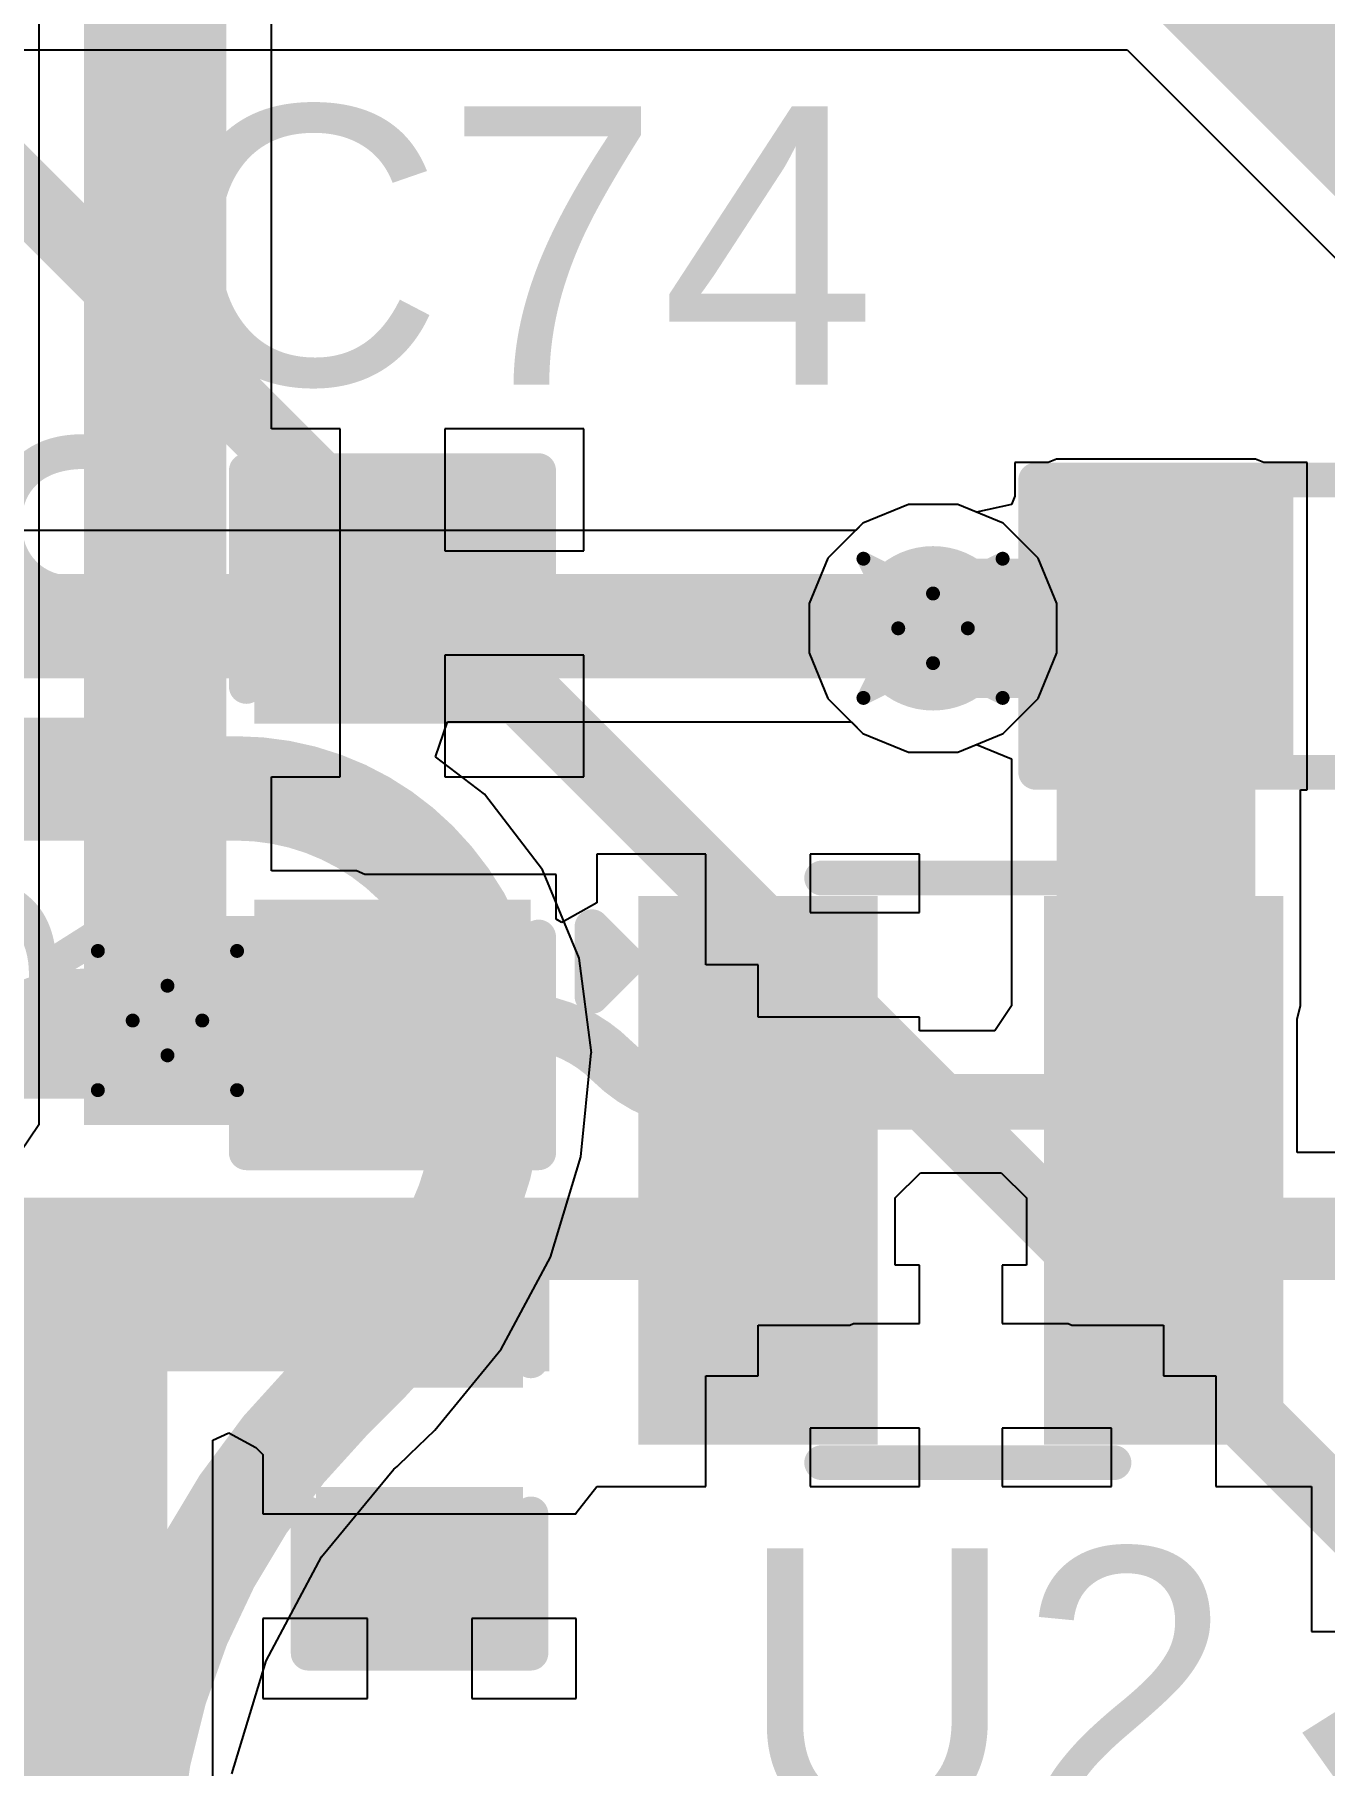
# Model space of a CAD drawing. Header units: millimetres. Extents: x -41 to 155, y -111 to 87.
# Drawn here: x 3.93 to 8.64, y -9.64 to -3.32 of the extents above; entities that cross this region are included whole.
import ezdxf

# ---------------------------------------------------------------- set-up
doc = ezdxf.new("R2010")
doc.units = ezdxf.units.MM
for name, color, linetype in [('BottomLayer', 5, 'Continuous'), ('DrillDrawing', 1, 'Continuous'), ('Mechanical1', 6, 'Continuous'), ('Mechanical2', 216, 'Continuous'), ('TopLayer', 1, 'Continuous'), ('TopOverlay', 2, 'Continuous'), ('TopPaste', 8, 'Continuous'), ('TopSolder', 216, 'Continuous'), ('ViaHoleLayer', 16, 'Continuous')]:
    doc.layers.add(name, color=color, linetype=linetype)
doc.styles.add('Arial', font='', dxfattribs={"height": 0.2})
doc.styles.get('Arial').set_extended_font_data('Arial')

# ---------------------------------------------------------------- blocks, each defined once
blk = doc.blocks.new('SOT_583_4')
at = {"layer": 'TopLayer'}
for points in [[(-1.07499912, 0.90000074), (-0.40499792, 0.90000074), (-0.40499792, 0.6000013399999999), (-1.07499912, 0.6000013399999999)], [(0.40499792, 0.90000074), (1.07499912, 0.90000074), (1.07499912, 0.6000013399999999), (0.40499792, 0.6000013399999999)], [(-1.07499912, 0.40000174), (-0.40499792, 0.40000174), (-0.40499792, 0.10000234), (-1.07499912, 0.10000234)], [(0.40500046, 0.40000174), (1.07500166, 0.40000174), (1.07500166, 0.10000234), (0.40500046, 0.10000234)], [(-1.07499912, -0.0999998), (-0.40499792, -0.0999998), (-0.40499792, -0.3999992), (-1.07499912, -0.3999992)], [(0.40499538, -0.09999725999999999), (1.07499658, -0.09999725999999999), (1.07499658, -0.3999966599999999), (0.40499538, -0.3999966599999999)], [(-1.07499912, -0.5999987999999999), (-0.40499792, -0.5999987999999999), (-0.40499792, -0.8999982), (-1.07499912, -0.8999982)], [(0.40499792, -0.6000013399999999), (1.07499912, -0.6000013399999999), (1.07499912, -0.90000074), (0.40499792, -0.90000074)]]:
    blk.add_hatch(color=1, dxfattribs=at).paths.add_polyline_path(points)
at = {"layer": 'TopPaste'}
for points in [[(-1.07499912, 0.90000074), (-0.40499792, 0.90000074), (-0.40499792, 0.6000013399999999), (-1.07499912, 0.6000013399999999)], [(0.40499792, 0.90000074), (1.07499912, 0.90000074), (1.07499912, 0.6000013399999999), (0.40499792, 0.6000013399999999)], [(-1.07499912, 0.40000174), (-0.40499792, 0.40000174), (-0.40499792, 0.10000234), (-1.07499912, 0.10000234)], [(0.40500046, 0.40000174), (1.07500166, 0.40000174), (1.07500166, 0.10000234), (0.40500046, 0.10000234)], [(-1.07499912, -0.0999998), (-0.40499792, -0.0999998), (-0.40499792, -0.3999992), (-1.07499912, -0.3999992)], [(0.40499538, -0.09999725999999999), (1.07499658, -0.09999725999999999), (1.07499658, -0.3999966599999999), (0.40499538, -0.3999966599999999)], [(-1.07499912, -0.5999987999999999), (-0.40499792, -0.5999987999999999), (-0.40499792, -0.8999982), (-1.07499912, -0.8999982)], [(0.40499792, -0.6000013399999999), (1.07499912, -0.6000013399999999), (1.07499912, -0.90000074), (0.40499792, -0.90000074)]]:
    blk.add_hatch(color=8, dxfattribs=at).paths.add_polyline_path(points)
at = {"layer": 'TopSolder'}
for points in [[(-1.17659912, 1.00160074), (-0.30339792, 1.00160074), (-0.30339792, 0.49840134), (-1.17659912, 0.49840134)], [(0.30339792, 1.00160074), (1.17659912, 1.00160074), (1.17659912, 0.49840134), (0.30339792, 0.49840134)], [(-1.17659912, 0.50160174), (-0.30339792, 0.50160174), (-0.30339792, -0.00159766), (-1.17659912, -0.00159766)], [(0.30340046, 0.50160174), (1.17660166, 0.50160174), (1.17660166, -0.00159766), (0.30340046, -0.00159766)], [(-1.17659912, 0.0016002), (-0.30339792, 0.0016002), (-0.30339792, -0.5015992), (-1.17659912, -0.5015992)], [(0.30339538, 0.00160274), (1.17659658, 0.00160274), (1.17659658, -0.5015966599999999), (0.30339538, -0.5015966599999999)], [(-1.17659912, -0.4983988), (-0.30339792, -0.4983988), (-0.30339792, -1.0015982), (-1.17659912, -1.0015982)], [(0.30339792, -0.49840134), (1.17659912, -0.49840134), (1.17659912, -1.00160074), (0.30339792, -1.00160074)]]:
    blk.add_hatch(color=216, dxfattribs=at).paths.add_polyline_path(points)
at = {"layer": 'TopOverlay', "const_width": 0.127}
for points in [[(-0.508, 1.06679746), (0.5588, 1.0668)], [(-1.3462, 0.635), (-1.34619746, 0.88899746)], [(-1.34619746, 0.88899746), (-1.2192, 0.7619999999999999)], [(-1.3462, 0.635), (-1.2192, 0.7619999999999999)], [(-0.50799746, -1.0668), (0.5588, -1.0668)]]:
    blk.add_lwpolyline(points, dxfattribs=at)
at = {"layer": 'TopOverlay', "const_width": 0.0635}
for points in [[(-0.5397500000000001, 1.06679746, 1), (-0.47625, 1.06679746, 1)], [(0.52705, 1.0668, 1), (0.5905499999999999, 1.0668, 1)], [(-1.37794746, 0.88899746, 1), (-1.31444746, 0.88899746, 1)], [(-1.37794746, 0.88899746, 1), (-1.31444746, 0.88899746, 1)], [(-1.25095, 0.7619999999999999, 1), (-1.18745, 0.7619999999999999, 1)], [(-1.25095, 0.7619999999999999, 1), (-1.18745, 0.7619999999999999, 1)], [(-1.37795, 0.635, 1), (-1.31445, 0.635, 1)], [(-1.37795, 0.635, 1), (-1.31445, 0.635, 1)], [(-0.53974746, -1.0668, 1), (-0.47624746, -1.0668, 1)], [(0.52705, -1.0668, 1), (0.5905499999999999, -1.0668, 1)]]:
    blk.add_lwpolyline(points, format="xyb", close=True, dxfattribs=at)
blk = doc.blocks.new('R___0603_47')
at = {"layer": 'TopLayer'}
for points in [[(-0.38100254, 0.44449746), (-0.38100254, -0.44450254), (-1.14300254, -0.44450254), (-1.14300254, 0.44449746)], [(1.14300254, 0.44450254), (1.14300254, -0.44449746), (0.38100254, -0.44449746), (0.38100254, 0.44450254)]]:
    blk.add_hatch(color=1, dxfattribs=at).paths.add_polyline_path(points)
at = {"layer": 'TopPaste'}
for points in [[(-0.38100254, 0.44449746), (-0.38100254, -0.44450254), (-1.14300254, -0.44450254), (-1.14300254, 0.44449746)], [(1.14300254, 0.44450254), (1.14300254, -0.44449746), (0.38100254, -0.44449746), (0.38100254, 0.44450254)]]:
    blk.add_hatch(color=8, dxfattribs=at).paths.add_polyline_path(points)
at = {"layer": 'TopSolder'}
for points in [[(-0.27940254, 0.5460974599999999), (-0.27940254, -0.54610254), (-1.24460254, -0.54610254), (-1.24460254, 0.5460974599999999)], [(1.24460254, 0.54610254), (1.24460254, -0.5460974599999999), (0.27940254, -0.5460974599999999), (0.27940254, 0.54610254)]]:
    blk.add_hatch(color=216, dxfattribs=at).paths.add_polyline_path(points)
at = {"layer": 'TopOverlay', "const_width": 0.127}
for points in [[(-1.21919746, -0.5334), (-1.2192, 0.5334)], [(1.21919746, 0.5334), (-1.2192, 0.5334)], [(1.2192, -0.5334), (1.21919746, 0.5334)], [(1.2192, -0.5334), (-1.21919746, -0.5334)]]:
    blk.add_lwpolyline(points, dxfattribs=at)
at = {"layer": 'TopOverlay', "const_width": 0.0635}
for points in [[(-1.25095, 0.5334, 1), (-1.18745, 0.5334, 1)], [(-1.25095, 0.5334, 1), (-1.18745, 0.5334, 1)], [(1.18744746, 0.5334, 1), (1.25094746, 0.5334, 1)], [(1.18744746, 0.5334, 1), (1.25094746, 0.5334, 1)], [(-1.25094746, -0.5334, 1), (-1.18744746, -0.5334, 1)], [(-1.25094746, -0.5334, 1), (-1.18744746, -0.5334, 1)], [(1.18745, -0.5334, 1), (1.25095, -0.5334, 1)], [(1.18745, -0.5334, 1), (1.25095, -0.5334, 1)]]:
    blk.add_lwpolyline(points, format="xyb", close=True, dxfattribs=at)
blk = doc.blocks.new('C___0603_103')
at = {"layer": 'TopLayer'}
for points in [[(-0.38100254, 0.44449746), (-0.38100254, -0.44450254), (-1.14300254, -0.44450254), (-1.14300254, 0.44449746)], [(1.14300254, 0.44450254), (1.14300254, -0.44449746), (0.38100254, -0.44449746), (0.38100254, 0.44450254)]]:
    blk.add_hatch(color=1, dxfattribs=at).paths.add_polyline_path(points)
at = {"layer": 'TopPaste'}
for points in [[(-0.38100254, 0.44449746), (-0.38100254, -0.44450254), (-1.14300254, -0.44450254), (-1.14300254, 0.44449746)], [(1.14300254, 0.44450254), (1.14300254, -0.44449746), (0.38100254, -0.44449746), (0.38100254, 0.44450254)]]:
    blk.add_hatch(color=8, dxfattribs=at).paths.add_polyline_path(points)
at = {"layer": 'TopSolder'}
for points in [[(-0.32100266, 0.50449734), (-0.32100266, -0.50450242), (-1.20300242, -0.50450242), (-1.20300242, 0.50449734)], [(1.20300242, 0.50450242), (1.20300242, -0.50449734), (0.32100266, -0.50449734), (0.32100266, 0.50450242)]]:
    blk.add_hatch(color=216, dxfattribs=at).paths.add_polyline_path(points)
at = {"layer": 'TopOverlay', "const_width": 0.127}
for points in [[(-1.2446, -0.53340254), (-1.24459746, 0.5334)], [(-0.4571974599999999, 0.5334), (-1.24459746, 0.5334)], [(0.4571999999999999, 0.5334), (1.2446, 0.53340254)], [(1.24459746, -0.5334), (1.2446, 0.53340254)], [(-1.2446, -0.53340254), (-0.4571999999999999, -0.5334)], [(1.24459746, -0.5334), (0.4571974599999999, -0.5334)]]:
    blk.add_lwpolyline(points, dxfattribs=at)
at = {"layer": 'TopOverlay', "const_width": 0.0635}
for points in [[(-1.27634746, 0.5334, 1), (-1.21284746, 0.5334, 1)], [(-1.27634746, 0.5334, 1), (-1.21284746, 0.5334, 1)], [(-0.48894746, 0.5334, 1), (-0.42544746, 0.5334, 1)], [(0.42545, 0.5334, 1), (0.4889499999999999, 0.5334, 1)], [(1.21285, 0.53340254, 1), (1.27635, 0.53340254, 1)], [(1.21285, 0.53340254, 1), (1.27635, 0.53340254, 1)], [(-1.27635, -0.53340254, 1), (-1.21285, -0.53340254, 1)], [(-1.27635, -0.53340254, 1), (-1.21285, -0.53340254, 1)], [(-0.4889499999999999, -0.5334, 1), (-0.42545, -0.5334, 1)], [(0.42544746, -0.5334, 1), (0.48894746, -0.5334, 1)], [(1.21284746, -0.5334, 1), (1.27634746, -0.5334, 1)], [(1.21284746, -0.5334, 1), (1.27634746, -0.5334, 1)]]:
    blk.add_lwpolyline(points, format="xyb", close=True, dxfattribs=at)
blk = doc.blocks.new('C___0402_111')
at = {"layer": 'TopLayer'}
for points in [[(-0.6985, -0.31749746), (-0.6985, 0.31750254), (-0.2412999999999999, 0.31750254), (-0.2413, -0.31749746)], [(0.2412999999999999, -0.31750254), (0.2413, 0.31749746), (0.6985, 0.31749746), (0.6985, -0.31750254)]]:
    blk.add_hatch(color=1, dxfattribs=at).paths.add_polyline_path(points)
at = {"layer": 'TopPaste'}
for points in [[(-0.6985, -0.31749746), (-0.6985, 0.31750254), (-0.2412999999999999, 0.31750254), (-0.2413, -0.31749746)], [(0.2412999999999999, -0.31750254), (0.2413, 0.31749746), (0.6985, 0.31749746), (0.6985, -0.31750254)]]:
    blk.add_hatch(color=8, dxfattribs=at).paths.add_polyline_path(points)
at = {"layer": 'TopSolder'}
for points in [[(-0.7584998799999999, -0.37749734), (-0.7584998799999999, 0.37750242), (-0.18130012, 0.37750242), (-0.18130012, -0.37749734)], [(0.18130012, -0.37750242), (0.18130012, 0.37749734), (0.7584998799999999, 0.37749734), (0.7584998799999999, -0.37750242)]]:
    blk.add_hatch(color=216, dxfattribs=at).paths.add_polyline_path(points)
at = {"layer": 'TopOverlay', "const_width": 0.127}
for points in [[(-0.7874, 0.4064), (-0.2794, 0.4064)], [(-0.7874, 0.4064), (-0.7874, -0.4064)], [(0.2794, 0.4064), (0.7874, 0.4064)], [(0.7874, 0.4064), (0.7874, -0.4064)], [(-0.7874, -0.4064), (-0.2794, -0.4064)], [(0.2794, -0.4064), (0.7874, -0.4064)]]:
    blk.add_lwpolyline(points, dxfattribs=at)
at = {"layer": 'TopOverlay', "const_width": 0.0635}
for points in [[(-0.8191499999999999, 0.4064, 1), (-0.7556499999999999, 0.4064, 1)], [(-0.8191499999999999, 0.4064, 1), (-0.7556499999999999, 0.4064, 1)], [(-0.31115, 0.4064, 1), (-0.24765, 0.4064, 1)], [(0.24765, 0.4064, 1), (0.31115, 0.4064, 1)], [(0.7556499999999999, 0.4064, 1), (0.8191499999999999, 0.4064, 1)], [(0.7556499999999999, 0.4064, 1), (0.8191499999999999, 0.4064, 1)], [(-0.8191499999999999, -0.4064, 1), (-0.7556499999999999, -0.4064, 1)], [(-0.8191499999999999, -0.4064, 1), (-0.7556499999999999, -0.4064, 1)], [(-0.31115, -0.4064, 1), (-0.24765, -0.4064, 1)], [(0.24765, -0.4064, 1), (0.31115, -0.4064, 1)], [(0.7556499999999999, -0.4064, 1), (0.8191499999999999, -0.4064, 1)], [(0.7556499999999999, -0.4064, 1), (0.8191499999999999, -0.4064, 1)]]:
    blk.add_lwpolyline(points, format="xyb", close=True, dxfattribs=at)

msp = doc.modelspace()

# ---------------------------------------------------------------- hatches: boundary and pattern name
at = {"layer": 'BottomLayer'}
h = msp.add_hatch(color=5, dxfattribs=at)
edge = h.paths.add_edge_path()
edge.add_arc((7.213599999999999, -5.4864), 0.2999994, 0, 360)
h = msp.add_hatch(color=5, dxfattribs=at)
edge = h.paths.add_edge_path()
edge.add_arc((4.419599999999999, -6.917738259999999), 0.2999994, 0, 360)
at = {"layer": 'TopLayer'}
for points in [[(4.1148, -7.298738259999999), (4.63460592, -7.298738259999999), (4.63460592, -0.44640246), (4.1148, -0.44640246)], [(7.664508419999999, -6.864431280000001), (8.39019658, -6.864431280000001), (8.39019658, -5.03400568), (7.664508419999999, -5.03400568)], [(4.1148, -7.298738259999999), (5.10922016, -7.298738259999999), (5.10922016, -6.53673826), (4.1148, -6.53673826)], [(3.61871768, -10.3886), (4.419599999999999, -10.3886), (4.419599999999999, -7.564434959999999), (3.61871768, -7.564434959999999)], [(3.909263199999999, -8.19759854), (5.81330816, -8.19759854), (5.81330816, -7.564432419999999), (3.909263199999999, -7.564432419999999)], [(5.022148959999999, -7.864431819999999), (6.910202079999999, -7.864431819999999), (6.910202079999999, -7.564432419999999), (5.022148959999999, -7.564432419999999)], [(7.72019538, -7.86442928), (9.483844379999999, -7.86442928), (9.483844379999999, -7.56442988), (7.72019538, -7.56442988)]]:
    msp.add_hatch(color=1, dxfattribs=at).paths.add_polyline_path(points)
h = msp.add_hatch(color=1, dxfattribs=at)
edge = h.paths.add_edge_path()
edge.add_arc((7.213599999999999, -5.4864), 0.2999994, 0, 360)
h = msp.add_hatch(color=1, dxfattribs=at)
edge = h.paths.add_edge_path()
edge.add_arc((4.419599999999999, -6.917738259999999), 0.2999994, 0, 360)
at = {"layer": 'ViaHoleLayer'}
h = msp.add_hatch(color=16, dxfattribs=at)
edge = h.paths.add_edge_path()
edge.add_arc((7.213599999999999, -5.4864), 0.1499997, 0, 360)
h = msp.add_hatch(color=16, dxfattribs=at)
edge = h.paths.add_edge_path()
edge.add_arc((4.419599999999999, -6.917738259999999), 0.1499997, 0, 360)

# ---------------------------------------------------------------- linework, layer by layer
at = {"layer": 'BottomLayer'}
for p, q in [((0.0829945, -3.37565492), (7.92184598, -3.37565492)), ((7.92184598, -3.37565492), (9.007932199999999, -4.4617386)), ((7.12361288, -5.0340006), (6.95733686, -5.10287524)), ((7.30358712, -5.0340006), (7.12361288, -5.0340006)), ((7.469863139999999, -5.10287524), (7.30358712, -5.0340006)), ((6.95733686, -5.10287524), (6.931327259999999, -5.12888484)), ((7.59712476, -5.23013686), (7.469863139999999, -5.10287524)), ((6.931327259999999, -5.12888484), (1.00080572, -5.12888484)), ((7.6659994, -5.39641288), (7.59712476, -5.23013686)), ((7.6659994, -5.57638712), (7.6659994, -5.39641288)), ((7.59712476, -5.742663139999999), (7.6659994, -5.57638712)), ((7.469863139999999, -5.86992476), (7.59712476, -5.742663139999999)), ((5.39809944, -5.95512144), (5.441210859999999, -5.828121439999999)), ((5.441210859999999, -5.828121439999999), (6.915533539999999, -5.828121439999999)), ((6.915533539999999, -5.828121439999999), (6.95733686, -5.86992476)), ((6.95733686, -5.86992476), (7.12361288, -5.9387994)), ((7.30358712, -5.9387994), (7.469863139999999, -5.86992476)), ((5.576244879999999, -6.09181916), (5.39809944, -5.95512144)), ((7.12361288, -5.9387994), (7.30358712, -5.9387994)), ((5.57657762, -6.091486419999999), (5.576244879999999, -6.09181916)), ((5.788807319999999, -6.368069559999999), (5.57657762, -6.091486419999999)), ((5.92222082, -6.6901568), (5.788807319999999, -6.368069559999999)), ((5.967724919999999, -7.0358), (5.92222082, -6.6901568)), ((5.928268559999999, -7.41556556), (5.9656726, -7.0358)), ((5.9656726, -7.0358), (5.967724919999999, -7.0358)), ((5.817494079999999, -7.78073882), (5.928268559999999, -7.41556556)), ((5.637608739999999, -8.11728374), (5.817494079999999, -7.78073882)), ((5.39552134, -8.412266639999999), (5.637608739999999, -8.11728374)), ((5.303840039999999, -8.50019382), (5.39552388, -8.41226918)), ((5.39552388, -8.41226918), (5.39552134, -8.412266639999999)), ((5.25836642, -8.54566998), (5.303840039999999, -8.50019382)), ((4.982149039999999, -8.87504448), (5.2452905, -8.55440758)), ((5.2452905, -8.55440758), (5.25836642, -8.54566998)), ((4.779312259999999, -9.25452556), (4.982149039999999, -8.87504448)), ((4.65440776, -9.6662875), (4.779312259999999, -9.25452556))]:
    msp.add_line(p, q, dxfattribs=at)
for points, const_width in [([(8.25081408, -2.58146042), (9.5695135, -3.90015984)], 1.27), ([(1.00080572, -5.47850314), (7.205703140000001, -5.47850314)], 0.3809999999999999), ([(7.205703140000001, -5.47850314), (7.213599999999999, -5.4864)], 0.3809999999999999), ([(3.58500934, -6.0706), (4.67073742, -6.0706)], 0.3809999999999999), ([(4.13694118, -6.917738259999999), (4.419599999999999, -6.917738259999999)], 0.3809999999999999), ([(5.01114822, -8.29845178), (5.146426079999999, -8.16317392)], 0.3809999999999999)]:
    msp.add_lwpolyline(points, dxfattribs=dict(at, const_width=const_width))
at = {"layer": 'BottomLayer', "const_width": 0.1905}
for points in [[(7.11045314, -5.47850314, 1), (7.30095314, -5.47850314, 1)], [(7.11045314, -5.47850314, 1), (7.30095314, -5.47850314, 1)], [(7.11835, -5.4864, 1), (7.30885, -5.4864, 1)], [(4.57548742, -6.0706, 1), (4.76598742, -6.0706, 1)], [(4.57548742, -6.0706, 1), (4.76598742, -6.0706, 1)], [(5.230782019999999, -6.34203202, 1), (5.42128202, -6.34203202, 1)], [(5.230782019999999, -6.34203202, 1), (5.42128202, -6.34203202, 1)], [(4.04169118, -6.917738259999999, 1), (4.23219118, -6.917738259999999, 1)], [(4.04169118, -6.917738259999999, 1), (4.23219118, -6.917738259999999, 1)], [(4.32435, -6.917738259999999, 1), (4.514849999999999, -6.917738259999999, 1)], [(5.518149999999999, -7.0358, 1), (5.70865, -7.0358, 1)], [(5.518149999999999, -7.0358, 1), (5.70865, -7.0358, 1)], [(5.051176079999999, -8.16317392, 1), (5.24167608, -8.16317392, 1)], [(5.051176079999999, -8.16317392, 1), (5.24167608, -8.16317392, 1)], [(4.91589822, -8.29845178, 1), (5.10639822, -8.29845178, 1)], [(4.91589822, -8.29845178, 1), (5.10639822, -8.29845178, 1)]]:
    msp.add_lwpolyline(points, format="xyb", close=True, dxfattribs=at)
at = {"layer": 'BottomLayer', "const_width": 0.3809999999999999}
for points in [[(4.67073742, -6.0706, -0.198912367379658), (5.32603202, -6.34203202)], [(5.32603202, -6.34203202, -0.198912367379658), (5.6134, -7.0358)], [(3.73247412, -7.08527412, -0.198912367379658), (4.13694118, -6.917738259999999)], [(5.6134, -7.0358, -0.198912367379658), (5.146426079999999, -8.16317392)], [(4.2672, -10.09450356, -0.198912367379658), (5.01114822, -8.29845178)]]:
    msp.add_lwpolyline(points, format="xyb", dxfattribs=at)
at = {"layer": 'DrillDrawing', "const_width": 0.0508}
for points in [[(6.9596, -5.232399999999999), (7.213599999999999, -5.3594)], [(6.9596, -5.232399999999999), (7.086600000000001, -5.4864)], [(7.213599999999999, -5.3594), (7.467599999999999, -5.232399999999999)], [(7.340599999999999, -5.4864), (7.467599999999999, -5.232399999999999)], [(6.9596, -5.7404), (7.086600000000001, -5.4864)], [(7.340599999999999, -5.4864), (7.467599999999999, -5.7404)], [(6.9596, -5.7404), (7.213599999999999, -5.6134)], [(7.213599999999999, -5.6134), (7.467599999999999, -5.7404)], [(4.1656, -6.663738260000001), (4.419599999999999, -6.790738259999999)], [(4.1656, -6.663738260000001), (4.2926, -6.917738259999999)], [(4.419599999999999, -6.790738259999999), (4.6736, -6.663738260000001)], [(4.5466, -6.917738259999999), (4.6736, -6.663738260000001)], [(4.1656, -7.17173826), (4.2926, -6.917738259999999)], [(4.5466, -6.917738259999999), (4.6736, -7.17173826)], [(4.1656, -7.17173826), (4.419599999999999, -7.044738259999999)], [(4.419599999999999, -7.044738259999999), (4.6736, -7.17173826)]]:
    msp.add_lwpolyline(points, dxfattribs=at)
at = {"layer": 'DrillDrawing', "const_width": 0.0254}
for points in [[(6.9469, -5.232399999999999, 1), (6.9723, -5.232399999999999, 1)], [(6.9469, -5.232399999999999, 1), (6.9723, -5.232399999999999, 1)], [(7.454899999999999, -5.232399999999999, 1), (7.480299999999999, -5.232399999999999, 1)], [(7.454899999999999, -5.232399999999999, 1), (7.480299999999999, -5.232399999999999, 1)], [(7.200899999999999, -5.3594, 1), (7.226299999999999, -5.3594, 1)], [(7.200899999999999, -5.3594, 1), (7.226299999999999, -5.3594, 1)], [(7.0739, -5.4864, 1), (7.0993, -5.4864, 1)], [(7.0739, -5.4864, 1), (7.0993, -5.4864, 1)], [(7.327899999999999, -5.4864, 1), (7.353299999999999, -5.4864, 1)], [(7.327899999999999, -5.4864, 1), (7.353299999999999, -5.4864, 1)], [(7.200899999999999, -5.6134, 1), (7.226299999999999, -5.6134, 1)], [(7.200899999999999, -5.6134, 1), (7.226299999999999, -5.6134, 1)], [(6.9469, -5.7404, 1), (6.9723, -5.7404, 1)], [(6.9469, -5.7404, 1), (6.9723, -5.7404, 1)], [(7.454899999999999, -5.7404, 1), (7.480299999999999, -5.7404, 1)], [(7.454899999999999, -5.7404, 1), (7.480299999999999, -5.7404, 1)], [(4.1529, -6.663738260000001, 1), (4.1783, -6.663738260000001, 1)], [(4.1529, -6.663738260000001, 1), (4.1783, -6.663738260000001, 1)], [(4.6609, -6.663738260000001, 1), (4.686299999999999, -6.663738260000001, 1)], [(4.6609, -6.663738260000001, 1), (4.686299999999999, -6.663738260000001, 1)], [(4.406899999999999, -6.790738259999999, 1), (4.4323, -6.790738259999999, 1)], [(4.406899999999999, -6.790738259999999, 1), (4.4323, -6.790738259999999, 1)], [(4.2799, -6.917738259999999, 1), (4.3053, -6.917738259999999, 1)], [(4.2799, -6.917738259999999, 1), (4.3053, -6.917738259999999, 1)], [(4.533899999999999, -6.917738259999999, 1), (4.559299999999999, -6.917738259999999, 1)], [(4.533899999999999, -6.917738259999999, 1), (4.559299999999999, -6.917738259999999, 1)], [(4.406899999999999, -7.044738259999999, 1), (4.4323, -7.044738259999999, 1)], [(4.406899999999999, -7.044738259999999, 1), (4.4323, -7.044738259999999, 1)], [(4.1529, -7.17173826, 1), (4.1783, -7.17173826, 1)], [(4.1529, -7.17173826, 1), (4.1783, -7.17173826, 1)], [(4.6609, -7.17173826, 1), (4.686299999999999, -7.17173826, 1)], [(4.6609, -7.17173826, 1), (4.686299999999999, -7.17173826, 1)]]:
    msp.add_lwpolyline(points, format="xyb", close=True, dxfattribs=at)
at = {"layer": 'Mechanical1', "const_width": 0.254}
msp.add_lwpolyline([(-26.73261862, 19.82835506, -3.064050539179198), (-27.01640773999999, -19.42715952)], format="xyb", dxfattribs=at)
for points in [[(-0.00720344, 0.00636778), (14.59779656, -35.14139276)], [(0, 0), (27.4574, -27.4574)]]:
    msp.add_lwpolyline(points, dxfattribs=at)
at = {"layer": 'Mechanical2', "const_width": 0.254}
msp.add_lwpolyline([(-27.77328456, 19.43499542, -3.216015777354795), (-28.0670254, -19.00832622)], format="xyb", dxfattribs=at)
at = {"layer": 'TopLayer'}
for p, q in [((3.94984224, -2.95180004), (3.94984224, -6.53673826)), ((4.799563679999999, -4.75873318), (4.799563679999999, -3.241037459999999)), ((5.0502566, -4.75873318), (4.799563679999999, -4.75873318)), ((5.0502566, -5.39373318), (5.0502566, -4.75873318)), ((5.93924644, -4.75873318), (5.431256599999999, -4.75873318)), ((5.431256599999999, -4.75873318), (5.431256599999999, -5.20323318)), ((5.93924644, -5.20323318), (5.93924644, -4.75873318)), ((7.63419098, -4.88160568), (7.512108420000001, -4.88160568)), ((7.512108420000001, -4.88160568), (7.512108420000001, -5.00368824)), ((7.664508419999999, -4.86904792), (7.63419098, -4.88160568)), ((8.39019912, -4.86904792), (7.664508419999999, -4.86904792)), ((8.42051656, -4.88160568), (8.39019912, -4.86904792)), ((8.57890842, -4.88160568), (8.42051656, -4.88160568)), ((8.57890842, -6.075405679999999), (8.57890842, -4.88160568)), ((7.12361288, -5.0340006), (6.95733686, -5.10287524)), ((7.30358712, -5.0340006), (7.12361288, -5.0340006)), ((7.37255066, -5.06256544), (7.30358712, -5.0340006)), ((7.49955066, -5.03400314), (7.37255066, -5.06256544)), ((7.512108420000001, -5.00368824), (7.49955066, -5.03400314)), ((6.95733686, -5.10287524), (6.830075239999999, -5.23013686)), ((5.431256599999999, -5.20323318), (5.93924644, -5.20323318)), ((6.830075239999999, -5.23013686), (6.7612006, -5.39641288)), ((5.0502566, -6.02873318), (5.0502566, -5.39373318)), ((6.7612006, -5.39641288), (6.7612006, -5.57638712)), ((5.93924644, -5.58423318), (5.431256599999999, -5.58423318)), ((5.431256599999999, -5.58423318), (5.431256599999999, -6.02873318)), ((5.93924644, -6.02873318), (5.93924644, -5.58423318)), ((6.7612006, -5.57638712), (6.830075239999999, -5.742663139999999)), ((6.830075239999999, -5.742663139999999), (6.95733686, -5.86992476)), ((6.95733686, -5.86992476), (7.12361288, -5.9387994)), ((7.30358712, -5.9387994), (7.37255066, -5.910234559999999)), ((7.37255066, -5.910234559999999), (7.49955066, -5.962561099999999)), ((7.12361288, -5.9387994), (7.30358712, -5.9387994)), ((7.49955066, -5.962561099999999), (7.49955066, -6.86442874)), ((4.799563679999999, -6.3717805), (4.799563679999999, -6.02873318)), ((4.799563679999999, -6.02873318), (5.0502566, -6.02873318)), ((5.431256599999999, -6.02873318), (5.93924644, -6.02873318)), ((8.555156879999998, -6.786044339999999), (8.555156879999998, -6.075405679999999)), ((8.555156879999998, -6.075405679999999), (8.57890842, -6.075405679999999)), ((6.384701479999999, -6.310431879999999), (5.98620088, -6.310431879999999)), ((5.98620088, -6.310431879999999), (5.98620088, -6.488112499999999)), ((6.384701479999999, -6.71443158), (6.384701479999999, -6.310431879999999)), ((7.16420208, -6.310431879999999), (6.76570148, -6.310431879999999)), ((6.76570148, -6.310431879999999), (6.76570148, -6.52393158)), ((7.16420208, -6.52393158), (7.16420208, -6.310431879999999)), ((5.10922016, -6.3717805), (4.799563679999999, -6.3717805)), ((5.1395376, -6.38433826), (5.10922016, -6.3717805)), ((5.83765152, -6.38433826), (5.1395376, -6.38433826)), ((5.83765152, -6.5472945), (5.83765152, -6.38433826)), ((5.98620088, -6.488112499999999), (5.85920088, -6.560172300000001)), ((3.94984224, -6.53673826), (3.94984224, -7.298735719999999)), ((5.85920088, -6.560172300000001), (5.83765152, -6.5472945)), ((6.76570148, -6.52393158), (7.16420208, -6.52393158)), ((6.57520148, -6.71443158), (6.384701479999999, -6.71443158)), ((6.57520148, -6.90493158), (6.57520148, -6.71443158)), ((8.555159419999999, -6.86442874), (8.555156879999998, -6.786044339999999)), ((7.49955066, -6.86442874), (7.438730359999999, -6.95545472)), ((8.5426042, -6.91203342), (8.555159419999999, -6.86442874)), ((7.16420208, -6.90493158), (6.57520148, -6.90493158)), ((7.16420208, -6.95545472), (7.16420208, -6.90493158)), ((8.542601659999999, -6.91203596), (8.5426042, -6.91203342)), ((8.542601659999999, -7.39947212), (8.542601659999999, -6.91203596)), ((7.438730359999999, -6.95545472), (7.16420208, -6.95545472)), ((3.94984224, -7.298735719999999), (3.88253224, -7.39947466)), ((8.68388662, -7.39947212), (8.542601659999999, -7.39947212)), ((7.07515984, -7.564434959999999), (7.167826659999999, -7.47340644)), ((7.167826659999999, -7.47340644), (7.462568259999999, -7.47340644)), ((7.462568259999999, -7.47340644), (7.55523762, -7.564432419999999)), ((7.07515984, -7.810431419999999), (7.07515984, -7.564434959999999)), ((7.55523762, -7.564432419999999), (7.55523762, -7.810433959999999)), ((7.16420208, -7.810431419999999), (7.07515984, -7.810431419999999)), ((7.16420208, -8.023931119999999), (7.16420208, -7.810431419999999)), ((7.55523762, -7.810433959999999), (7.46619792, -7.810433959999999)), ((7.46619792, -7.810433959999999), (7.46619792, -8.023933659999999)), ((6.57520148, -8.214431119999999), (6.57520148, -8.02944292)), ((6.57520148, -8.02944292), (6.910202079999999, -8.02944292)), ((6.910202079999999, -8.02944292), (6.92350914, -8.023931119999999)), ((6.92350914, -8.023931119999999), (7.16420208, -8.023931119999999)), ((7.46619792, -8.023933659999999), (7.70690102, -8.023933659999999)), ((7.70690102, -8.023933659999999), (7.72019538, -8.02944038)), ((7.72019538, -8.02944038), (8.05519852, -8.02944038)), ((8.05519852, -8.02944038), (8.05519852, -8.21443366)), ((6.384701479999999, -8.61843082), (6.384701479999999, -8.214431119999999)), ((6.384701479999999, -8.214431119999999), (6.57520148, -8.214431119999999)), ((8.05519852, -8.21443366), (8.24569852, -8.21443366)), ((8.24569852, -8.21443366), (8.24569852, -8.61843336)), ((4.58455776, -8.44853022), (4.64296252, -8.42180434)), ((4.58455776, -10.3886), (4.58455776, -8.44853022)), ((4.64296252, -8.42180434), (4.7425483, -8.47570568)), ((7.16420208, -8.404931119999999), (6.76570148, -8.404931119999999)), ((6.76570148, -8.404931119999999), (6.76570148, -8.61843082)), ((7.16420208, -8.61843082), (7.16420208, -8.404931119999999)), ((7.86469852, -8.40493366), (7.46619792, -8.40493366)), ((7.46619792, -8.40493366), (7.46619792, -8.61843336)), ((7.86469852, -8.61843336), (7.86469852, -8.40493366)), ((4.7425483, -8.47570568), (4.76814388, -8.501877839999999)), ((4.76814388, -8.501877839999999), (4.76814388, -8.71829854)), ((5.911143879999999, -8.71434376), (5.98620088, -8.61843336)), ((5.98620088, -8.61843336), (6.038146419999999, -8.61843082)), ((6.038146419999999, -8.61843082), (6.384701479999999, -8.61843082)), ((6.76570148, -8.61843082), (7.16420208, -8.61843082)), ((7.46619792, -8.61843336), (7.86469852, -8.61843336)), ((8.24569852, -8.61843336), (8.5948393, -8.61843336)), ((8.5948393, -8.61843336), (8.5948393, -9.14684226)), ((5.911143879999999, -8.71829854), (5.911143879999999, -8.71434376)), ((4.76814388, -8.71829854), (5.33965404, -8.71829854)), ((5.33965404, -8.71829854), (5.911143879999999, -8.71829854)), ((5.14915404, -9.09929854), (4.76814388, -9.09929854)), ((4.76814388, -9.09929854), (4.76814388, -9.391398539999999)), ((5.14915404, -9.391398539999999), (5.14915404, -9.09929854)), ((5.911143879999999, -9.09929854), (5.530154039999999, -9.09929854)), ((5.530154039999999, -9.09929854), (5.530154039999999, -9.391398539999999)), ((5.911143879999999, -9.391398539999999), (5.911143879999999, -9.09929854)), ((8.5948393, -9.14684226), (8.97584438, -9.14684226)), ((4.76814388, -9.391398539999999), (5.14915404, -9.391398539999999)), ((5.530154039999999, -9.391398539999999), (5.911143879999999, -9.391398539999999))]:
    msp.add_line(p, q, dxfattribs=at)
for points, const_width in [([(7.213599999999999, -5.4864), (8.03760902, -5.4864)], 0.508), ([(8.03760902, -5.4864), (8.045505879999999, -5.47850314)], 0.508), ([(8.045505879999999, -5.47850314), (8.045508419999999, -5.47850568)], 0.3809999999999999), ([(5.24075152, -6.917738259999999), (5.68685426, -6.917738259999999)], 0.2032), ([(6.403131719999999, -7.21443058), (6.57520148, -7.21443058)], 0.2032), ([(6.57520148, -7.21443058), (8.05520106, -7.21443058)], 0.2032)]:
    msp.add_lwpolyline(points, dxfattribs=dict(at, const_width=const_width))
for points, const_width in [([(7.086600000000001, -5.4864, 1), (7.340599999999999, -5.4864, 1)], 0.254), ([(7.910609019999999, -5.4864, 1), (8.164609019999999, -5.4864, 1)], 0.254), ([(7.910609019999999, -5.4864, 1), (8.164609019999999, -5.4864, 1)], 0.254), ([(7.918505879999999, -5.47850314, 1), (8.17250588, -5.47850314, 1)], 0.254), ([(7.950255879999999, -5.47850314, 1), (8.14075588, -5.47850314, 1)], 0.1905), ([(7.95025842, -5.47850568, 1), (8.14075842, -5.47850568, 1)], 0.1905), ([(5.18995152, -6.917738259999999, 1), (5.29155152, -6.917738259999999, 1)], 0.1016), ([(5.63605426, -6.917738259999999, 1), (5.73765426, -6.917738259999999, 1)], 0.1016), ([(5.63605426, -6.917738259999999, 1), (5.73765426, -6.917738259999999, 1)], 0.1016), ([(5.99020138, -7.06443088, 1), (6.09180138, -7.06443088, 1)], 0.1016), ([(5.99020138, -7.06443088, 1), (6.09180138, -7.06443088, 1)], 0.1016), ([(6.352331719999999, -7.21443058, 1), (6.453931719999999, -7.21443058, 1)], 0.1016), ([(6.352331719999999, -7.21443058, 1), (6.453931719999999, -7.21443058, 1)], 0.1016), ([(6.524401479999999, -7.21443058, 1), (6.626001479999999, -7.21443058, 1)], 0.1016), ([(6.524401479999999, -7.21443058, 1), (6.626001479999999, -7.21443058, 1)], 0.1016), ([(8.00440106, -7.21443058, 1), (8.10600106, -7.21443058, 1)], 0.1016)]:
    msp.add_lwpolyline(points, format="xyb", close=True, dxfattribs=dict(at, const_width=const_width))
at = {"layer": 'TopLayer', "const_width": 0.2032}
for points in [[(5.68685426, -6.917738259999999, -0.198912367379658), (6.04100138, -7.06443088)], [(6.403131719999999, -7.21443058, -0.198912367379658), (6.04100138, -7.06443088)]]:
    msp.add_lwpolyline(points, format="xyb", dxfattribs=at)

# ---------------------------------------------------------------- block references
for name, p, rotation in [('C___0603_103', (5.24074898, -6.15573572), 270), ('R___0603_47', (8.80751096, -5.47850314), 180), ('C___0402_111', (5.339646419999999, -8.438898539999999), 90)]:
    msp.add_blockref(name, p, dxfattribs=dict(rotation=rotation))
msp.add_blockref('SOT_583_4', (7.315199999999999, -7.464432619999999))

# ---------------------------------------------------------------- texts
at = {"layer": 'TopOverlay', "style": 'Arial'}
for s, p in [('C74', (4.40493658, -4.59698852)), ('U2', (6.49779498, -9.85930464))]:
    msp.add_text(s, height=1.016, dxfattribs=at).set_placement(p)
for s, height, rotation, p in [('R16', 1.016, 90, (4.44479426, -7.319124299999999)), ('*', 2.032, 180, (9.486899999999999, -8.41766668))]:
    msp.add_text(s, height=height, rotation=rotation, dxfattribs=at).set_placement(p)

doc.saveas('drawing.dxf')
